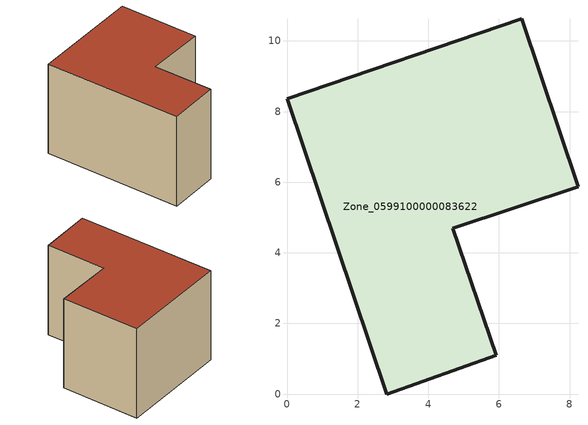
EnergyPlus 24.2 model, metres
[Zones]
Zone_0599100000083622
 floor ground (C_G): 0,8.36 6.64,10.62 8.24,5.87 4.69,4.69 5.92,1.1 2.82,0 z0
 wall outside (C_F): 5.92,1.1 4.69,4.69 8.24,5.87 6.64,10.62 0,8.36 2.82,0 5.92,1.1 z0:6.01
 roof outside (C_R): 0,8.36 2.82,0 5.92,1.1 4.69,4.69 8.24,5.87 6.64,10.62 z6.01
[BUILDING]
Pand.0599100000083622: North Axis=0; Terrain=City; Loads Convergence Tolerance Value=0.04; Temperature Convergence Tolerance Value=0.4; Solar Distribution=FullExterior; Maximum Number of Warmup Days=25; Minimum Number of Warmup Days=1
[Site:Location]
Rotterdam.The.Hague.AP_ZH_NLD Design_Conditions: Latitude=51.96; Longitude=4.45; Time Zone=1; Elevation=-4.5
[SITE:GROUNDTEMPERATURE:BUILDINGSURFACE]
18, 18, 18, 18, 18, 18, 18, 18, 18, 18, 18, 18
[MATERIAL] Thermal Absorptance=0.9; Solar Absorptance=0.7; Visible Absorptance=0.7
Name | Roughness | Thickness | Conductivity | Density | Specific Heat
G.TC.1946 | MediumSmooth | 0.15 | 1 | 540 | 1210
F.TC.1946 | Rough | 0.3 | 0.857143 | 1920 | 840
R.TC.1946 | MediumRough | 0.2 | 0.909091 | 1500 | 1000
[CONSTRUCTION]
C_G: G.TC.1946
C_F: F.TC.1946
C_R: R.TC.1946
[ZONE]
Zone_0599100000083622: Type=1; Multiplier=1; Ceiling Height=Autocalculate; Volume=Autocalculate; Floor Area=autocalculate; Part of Total Floor Area=Yes
[ZONEINFILTRATION:DESIGNFLOWRATE]
Infil_Zone_0599100000083622: Zone or ZoneList or Space or SpaceList=Zone_0599100000083622; Schedule=AlwaysOn; Design Flow Rate Calculation Method=Flow/Area; Flow Rate per Floor Area=0.003; Constant Term Coefficient=1; Temperature Term Coefficient=0; Velocity Term Coefficient=0; Velocity Squared Term Coefficient=0
[HVACTEMPLATE:ZONE:IDEALLOADSAIRSYSTEM]
Zone_0599100000083622: Maximum Heating Supply Air Temperature=50; Minimum Cooling Supply Air Temperature=13; Maximum Heating Supply Air Humidity Ratio=0.0156; Minimum Cooling Supply Air Humidity Ratio=0.0077; Heating Limit=NoLimit; Cooling Limit=NoLimit; Dehumidification Control Type=ConstantSensibleHeatRatio; Cooling Sensible Heat Ratio=0.7; Dehumidification Setpoint=60; Humidification Control Type=None; Humidification Setpoint=30; Outdoor Air Method=None; Outdoor Air Flow Rate per Person=0.00944; Outdoor Air Flow Rate per Zone Floor Area=0; Outdoor Air Flow Rate per Zone=0; Demand Controlled Ventilation Type=None; Outdoor Air Economizer Type=NoEconomizer; Heat Recovery Type=None; Sensible Heat Recovery Effectiveness=0.7; Latent Heat Recovery Effectiveness=0.65
[ZONECONTROL:THERMOSTAT]
ThermostatControl_Zone_0599100000083622: Zone or ZoneList=Zone_0599100000083622; Control Type Schedule=DualSetpointControlType; Control 1=Thermostat_Zone_0599100000083622; Temperature Difference Between Cutout And Setpoint=0
[THERMOSTATSETPOINT:DUALSETPOINT]
Thermostat_Zone_0599100000083622: Heating Setpoint Temperature Schedule=HeatingSetpoint_Zone_0599100000083622; Cooling Setpoint Temperature Schedule=CoolingSetpoint_Zone_0599100000083622
[SCHEDULE:COMPACT]
HeatingSetpoint_Zone_0599100000083622: Through: 12/31, For: AllDays, Until: 24:00, 21
CoolingSetpoint_Zone_0599100000083622: Through: 12/31, For: AllDays, Until: 24:00, 24
DualSetpointControlType: Through: 12/31, For: AllDays, Until: 24:00, 4
AlwaysOn: Through: 12/31, For: AllDays, Until: 24:00, 1
